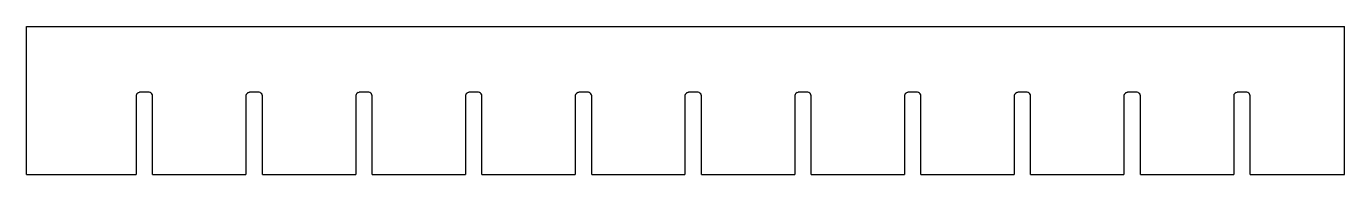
# Model space of a CAD drawing. Header units: metres. Extents: x -2 to 398, y 0 to 45.
import ezdxf

# ---------------------------------------------------------------- set-up
doc = ezdxf.new("R2010")
doc.units = ezdxf.units.M

msp = doc.modelspace()

# ---------------------------------------------------------------- linework, layer by layer
at = {"layer": 'Layer0'}
for p, q in [((-2.47, 45), (397.53, 45)), ((-2.47, -0.01), (-2.47, 45)), ((397.53, 0), (397.53, 45)), ((30.93, 24.27), (30.84, 23.97)), ((31.09, 24.54), (30.93, 24.27)), ((31.32, 24.76), (31.09, 24.54)), ((31.59, 24.91), (31.32, 24.76)), ((31.59, 24.91), (31.9, 24.98)), ((34.51, 24.99), (31.9, 24.98)), ((34.82, 24.99), (34.51, 24.99)), ((35.12, 24.9), (34.82, 24.99)), ((35.39, 24.73), (35.12, 24.9)), ((35.61, 24.51), (35.39, 24.73)), ((35.76, 24.23), (35.61, 24.51)), ((35.83, 23.93), (35.76, 24.23)), ((64.26, 24.27), (64.17, 23.97)), ((64.42, 24.54), (64.26, 24.27)), ((64.65, 24.76), (64.42, 24.54)), ((64.92, 24.91), (64.65, 24.76)), ((64.92, 24.91), (65.23, 24.98)), ((67.84, 24.99), (65.23, 24.98)), ((68.15, 24.99), (67.84, 24.99)), ((68.45, 24.9), (68.15, 24.99)), ((68.72, 24.73), (68.45, 24.9)), ((68.94, 24.51), (68.72, 24.73)), ((69.09, 24.23), (68.94, 24.51)), ((69.16, 23.93), (69.09, 24.23)), ((97.56, 24.27), (97.47, 23.97)), ((97.72, 24.54), (97.56, 24.27)), ((97.95, 24.76), (97.72, 24.54)), ((98.22, 24.91), (97.95, 24.76)), ((98.22, 24.91), (98.53, 24.98)), ((101.14, 24.99), (98.53, 24.98)), ((101.45, 24.99), (101.14, 24.99)), ((101.75, 24.9), (101.45, 24.99)), ((102.02, 24.73), (101.75, 24.9)), ((102.24, 24.51), (102.02, 24.73)), ((102.39, 24.23), (102.24, 24.51)), ((102.46, 23.93), (102.39, 24.23)), ((130.86, 24.27), (130.77, 23.97)), ((131.02, 24.54), (130.86, 24.27)), ((131.25, 24.76), (131.02, 24.54)), ((131.52, 24.91), (131.25, 24.76)), ((131.52, 24.91), (131.83, 24.98)), ((134.44, 24.99), (131.83, 24.98)), ((134.75, 24.99), (134.44, 24.99)), ((135.05, 24.9), (134.75, 24.99)), ((135.32, 24.73), (135.05, 24.9)), ((135.54, 24.51), (135.32, 24.73)), ((135.69, 24.23), (135.54, 24.51)), ((135.76, 23.93), (135.69, 24.23)), ((164.16, 24.27), (164.07, 23.97)), ((164.32, 24.54), (164.16, 24.27)), ((164.55, 24.76), (164.32, 24.54)), ((164.82, 24.91), (164.55, 24.76)), ((164.82, 24.91), (165.13, 24.98)), ((167.74, 24.99), (165.13, 24.98)), ((168.05, 24.99), (167.74, 24.99)), ((168.35, 24.9), (168.05, 24.99)), ((168.62, 24.73), (168.35, 24.9)), ((168.84, 24.51), (168.62, 24.73)), ((168.99, 24.23), (168.84, 24.51)), ((169.06, 23.93), (168.99, 24.23)), ((197.46, 24.27), (197.37, 23.97)), ((197.62, 24.54), (197.46, 24.27)), ((197.85, 24.76), (197.62, 24.54)), ((198.12, 24.91), (197.85, 24.76)), ((198.12, 24.91), (198.43, 24.98)), ((201.04, 24.99), (198.43, 24.98)), ((201.35, 24.99), (201.04, 24.99)), ((201.65, 24.9), (201.35, 24.99)), ((201.92, 24.73), (201.65, 24.9)), ((202.14, 24.51), (201.92, 24.73)), ((202.29, 24.23), (202.14, 24.51)), ((202.36, 23.93), (202.29, 24.23)), ((230.76, 24.27), (230.67, 23.97)), ((230.92, 24.54), (230.76, 24.27)), ((231.15, 24.76), (230.92, 24.54)), ((231.42, 24.91), (231.15, 24.76)), ((231.42, 24.91), (231.73, 24.98)), ((234.34, 24.99), (231.73, 24.98)), ((234.65, 24.99), (234.34, 24.99)), ((234.95, 24.9), (234.65, 24.99)), ((235.22, 24.73), (234.95, 24.9)), ((235.44, 24.51), (235.22, 24.73)), ((235.59, 24.23), (235.44, 24.51)), ((235.66, 23.93), (235.59, 24.23)), ((264.06, 24.27), (263.97, 23.97)), ((264.22, 24.54), (264.06, 24.27)), ((264.45, 24.76), (264.22, 24.54)), ((264.72, 24.91), (264.45, 24.76)), ((264.72, 24.91), (265.03, 24.98)), ((267.64, 24.99), (265.03, 24.98)), ((267.95, 24.99), (267.64, 24.99)), ((268.25, 24.9), (267.95, 24.99)), ((268.52, 24.73), (268.25, 24.9)), ((268.74, 24.51), (268.52, 24.73)), ((268.89, 24.23), (268.74, 24.51)), ((268.96, 23.93), (268.89, 24.23)), ((297.36, 24.27), (297.27, 23.97)), ((297.52, 24.54), (297.36, 24.27)), ((297.75, 24.76), (297.52, 24.54)), ((298.02, 24.91), (297.75, 24.76)), ((298.02, 24.91), (298.33, 24.98)), ((300.94, 24.99), (298.33, 24.98)), ((301.25, 24.99), (300.94, 24.99)), ((301.55, 24.9), (301.25, 24.99)), ((301.82, 24.73), (301.55, 24.9)), ((302.04, 24.51), (301.82, 24.73)), ((302.19, 24.23), (302.04, 24.51)), ((302.26, 23.93), (302.19, 24.23)), ((330.66, 24.27), (330.57, 23.97)), ((330.82, 24.54), (330.66, 24.27)), ((331.05, 24.76), (330.82, 24.54)), ((331.32, 24.91), (331.05, 24.76)), ((331.32, 24.91), (331.63, 24.98)), ((334.24, 24.99), (331.63, 24.98)), ((334.55, 24.99), (334.24, 24.99)), ((334.85, 24.9), (334.55, 24.99)), ((335.12, 24.73), (334.85, 24.9)), ((335.34, 24.51), (335.12, 24.73)), ((335.49, 24.23), (335.34, 24.51)), ((335.56, 23.93), (335.49, 24.23)), ((363.96, 24.27), (363.87, 23.97)), ((364.12, 24.54), (363.96, 24.27)), ((364.35, 24.76), (364.12, 24.54)), ((364.62, 24.91), (364.35, 24.76)), ((364.62, 24.91), (364.93, 24.98)), ((367.54, 24.99), (364.93, 24.98)), ((367.85, 24.99), (367.54, 24.99)), ((368.15, 24.9), (367.85, 24.99)), ((368.42, 24.73), (368.15, 24.9)), ((368.64, 24.51), (368.42, 24.73)), ((368.79, 24.23), (368.64, 24.51)), ((368.86, 23.93), (368.79, 24.23)), ((30.84, 23.97), (30.83, 23.66)), ((30.83, 23.66), (30.83, 0)), ((35.83, 0), (35.83, 23.93)), ((64.17, 23.97), (64.16, 23.66)), ((64.16, 23.66), (64.16, 0)), ((69.16, 0), (69.16, 23.93)), ((97.47, 23.97), (97.46, 23.66)), ((97.46, 23.66), (97.46, 0)), ((102.46, 0), (102.46, 23.93)), ((130.77, 23.97), (130.76, 23.66)), ((130.76, 23.66), (130.76, 0)), ((135.76, 0), (135.76, 23.93)), ((164.07, 23.97), (164.06, 23.66)), ((164.06, 23.66), (164.06, 0)), ((169.06, 0), (169.06, 23.93)), ((197.37, 23.97), (197.36, 23.66)), ((197.36, 23.66), (197.36, 0)), ((202.36, 0), (202.36, 23.93)), ((230.67, 23.97), (230.66, 23.66)), ((230.66, 23.66), (230.66, 0)), ((235.66, 0), (235.66, 23.93)), ((263.97, 23.97), (263.96, 23.66)), ((263.96, 23.66), (263.96, 0)), ((268.96, 0), (268.96, 23.93)), ((297.27, 23.97), (297.26, 23.66)), ((297.26, 23.66), (297.26, 0)), ((302.26, 0), (302.26, 23.93)), ((330.57, 23.97), (330.56, 23.66)), ((330.56, 23.66), (330.56, 0)), ((335.56, 0), (335.56, 23.93)), ((363.87, 23.97), (363.86, 23.66)), ((363.86, 23.66), (363.86, 0)), ((368.86, 0), (368.86, 23.93)), ((-2.47, -0.01), (30.83, 0)), ((35.83, 0), (64.16, 0)), ((69.16, 0), (97.46, 0)), ((102.46, 0), (130.76, 0)), ((135.76, 0), (164.06, 0)), ((169.06, 0), (197.36, 0)), ((202.36, 0), (230.66, 0)), ((235.66, 0), (263.96, 0)), ((268.96, 0), (297.26, 0)), ((302.26, 0), (330.56, 0)), ((335.56, 0), (363.86, 0)), ((368.86, 0), (397.53, 0))]:
    msp.add_line(p, q, dxfattribs=at)

doc.saveas('drawing.dxf')
